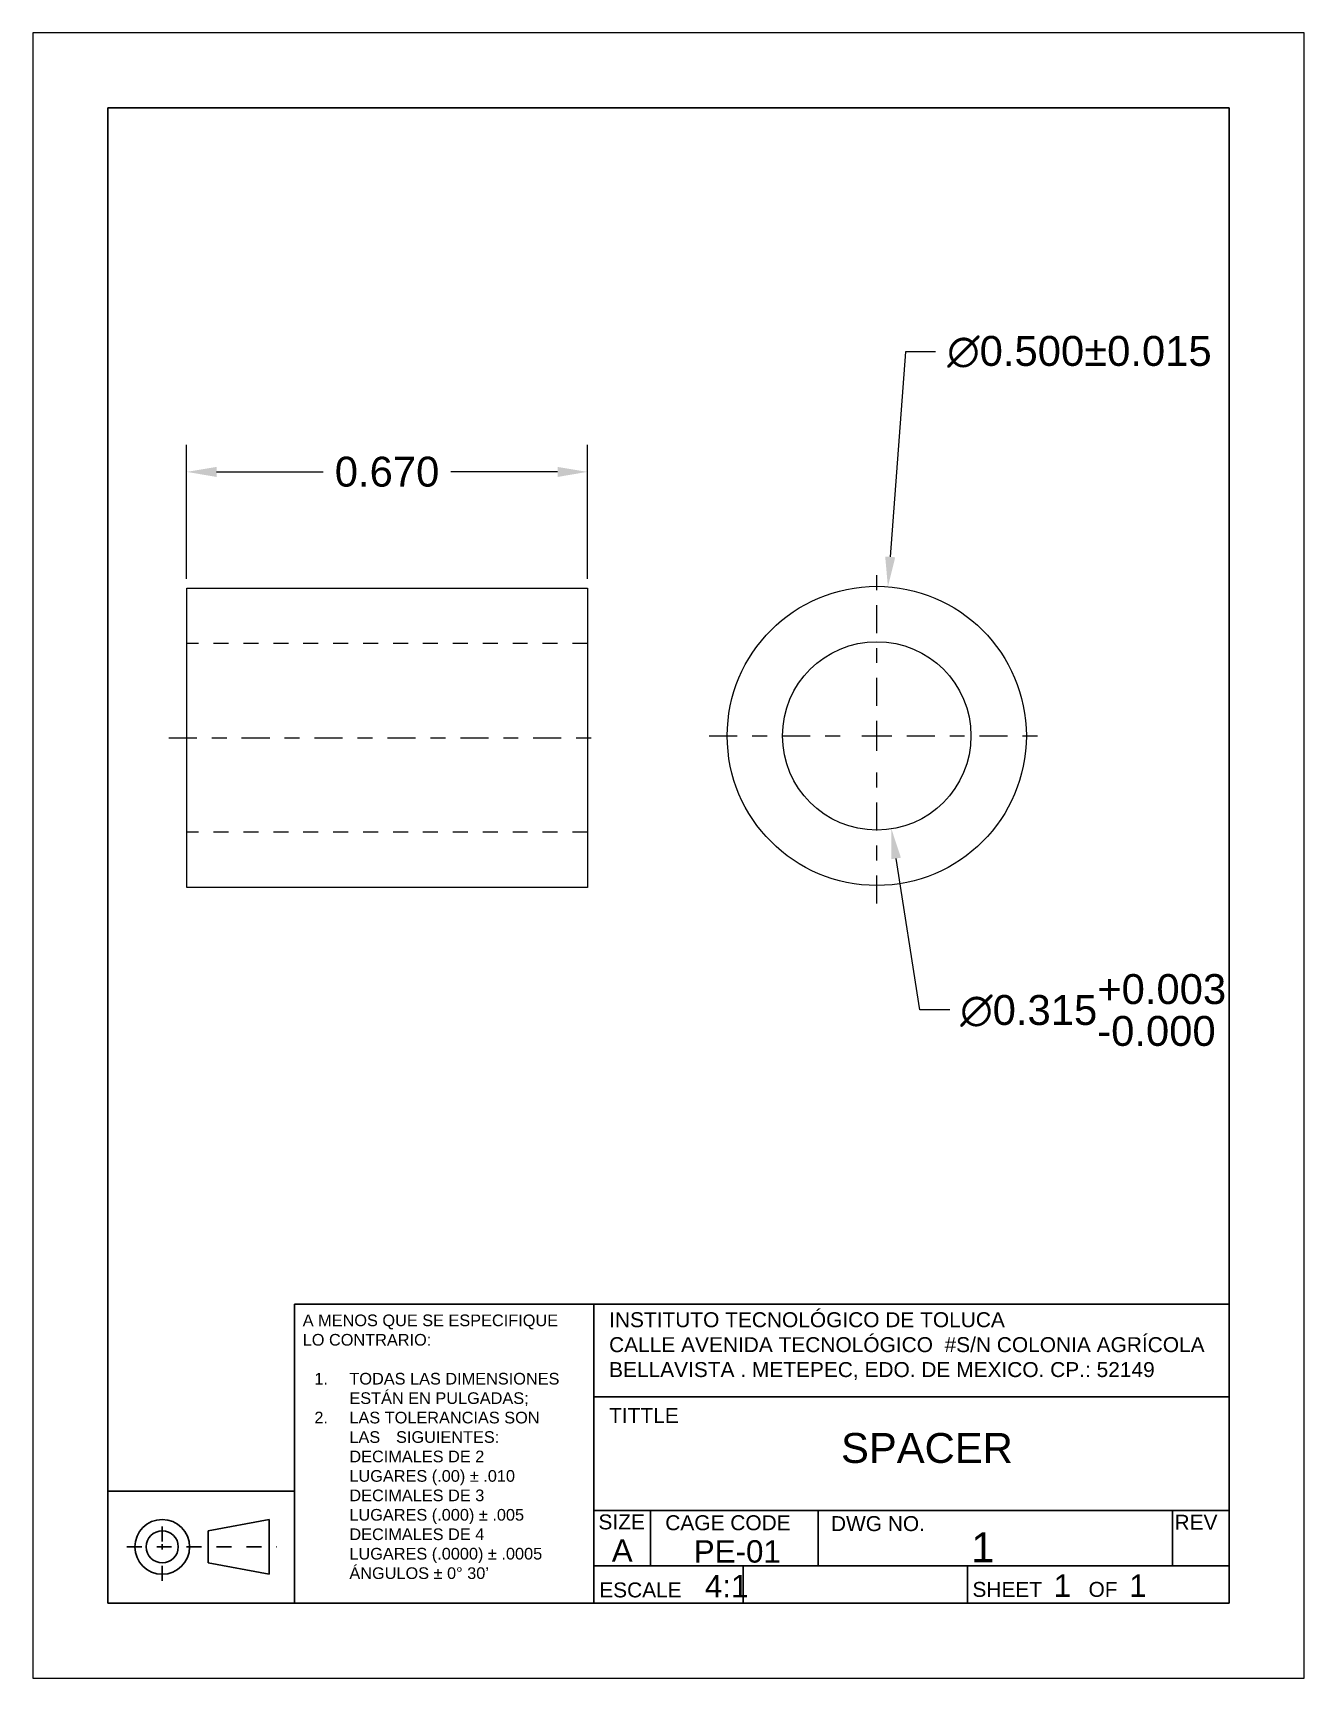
# Model space of a CAD drawing. Header units: inches. Extents: x 0 to 8.5, y 0 to 11.
import ezdxf

# ---------------------------------------------------------------- set-up
doc = ezdxf.new("R2010")
doc.units = ezdxf.units.IN
doc.header["$MEASUREMENT"] = 0
for name, pattern in [('CENTER2', [1.125, 0.75, -0.125, 0.125, -0.125]), ('CENTRO', [2, 1.25, -0.25, 0.25, -0.25]), ('TRAZOS', [0.75, 0.5, -0.25])]:
    doc.linetypes.add(name, pattern=pattern)
for name, color, linetype, lineweight in [('cotas', 4, 'Continuous', 30), ('formato', 50, 'Continuous', 30), ('hoja', 210, 'Continuous', 20), ('ocultas', 171, 'TRAZOS', 20), ('referencias', 90, 'CENTRO', 20)]:
    doc.layers.add(name, color=color, linetype=linetype, lineweight=lineweight)
doc.styles.get("Standard").update_dxf_attribs({"font": 'arial.ttf'})
doc.dimstyles.get("Standard").update_dxf_attribs({"dimtxt": 0.18, "dimasz": 0.18, "dimexe": 0.18, "dimexo": 0.0625, "dimgap": 0.09, "dimtad": 0, "dimtih": 1, "dimtoh": 1, "dimdec": 4, "dimzin": 0, "dimdsep": 46, "dimtxsty": 'Standard', "dimcen": 0.09, "dimadec": 0, "dimazin": 0, "dimtfac": 1, "dimtdec": 4, "dimtofl": 0, "dimtmove": 0, "dimatfit": 3, "dimfxl": 1, "dimtolj": 1, "dimtzin": 0, "dimarcsym": 0})

# ---------------------------------------------------------------- blocks, each defined once
blk = doc.blocks.new('*D19')
at = {"layer": 'cotas', "color": 0, "lineweight": -2, "transparency": 16777216}
for p, q in [((1.028, 7.349), (1.028, 8.245)), ((3.708, 7.349), (3.708, 8.245)), ((1.228, 8.065), (1.941, 8.065)), ((3.508, 8.065), (2.795, 8.065))]:
    blk.add_line(p, q, dxfattribs=at)
at = {"layer": 'cotas', "color": 0, "transparency": 16777216}
for points in [[(1.228, 8.098), (1.228, 8.031), (1.028, 8.065)], [(3.508, 8.098), (3.508, 8.031), (3.708, 8.065)]]:
    blk.add_solid(points, dxfattribs=at)
at = {"layer": 'Defpoints', "color": 0, "transparency": 16777216}
for p in [(3.708, 8.065), (1.028, 7.287), (3.708, 7.287)]:
    blk.add_point(p, dxfattribs=at)
at = {"layer": 'cotas', "color": 0, "transparency": 16777216, "insert": (2.368, 8.065), "char_height": 0.2, "attachment_point": 5}
blk.add_mtext('\\A1;0.670', dxfattribs=at)
blk = doc.blocks.new('*D20')
at = {"layer": 'cotas', "color": 0, "lineweight": -2, "transparency": 16777216}
for p, q in [((5.835, 8.867), (5.732, 7.496)), ((6.035, 8.867), (5.835, 8.867)), ((5.643, 6.21), (5.643, 6.39)), ((5.553, 6.3), (5.733, 6.3))]:
    blk.add_line(p, q, dxfattribs=at)
at = {"layer": 'cotas', "color": 0, "transparency": 16777216}
blk.add_solid([(5.699, 7.499), (5.766, 7.494), (5.717, 7.297)], dxfattribs=at)
at = {"layer": 'Defpoints', "color": 0, "transparency": 16777216}
for p in [(5.717, 7.297), (5.568, 5.302)]:
    blk.add_point(p, dxfattribs=at)
at = {"layer": 'cotas', "color": 0, "transparency": 16777216, "insert": (6.998, 8.867), "char_height": 0.2, "attachment_point": 5}
blk.add_mtext('\\A1;∅0.500±0.015', dxfattribs=at)
blk = doc.blocks.new('*D21')
at = {"layer": 'cotas', "color": 0, "lineweight": -2, "transparency": 16777216}
for p, q in [((5.643, 6.21), (5.643, 6.39)), ((5.553, 6.3), (5.733, 6.3)), ((5.931, 4.467), (5.772, 5.48)), ((6.131, 4.467), (5.931, 4.467))]:
    blk.add_line(p, q, dxfattribs=at)
at = {"layer": 'cotas', "color": 0, "transparency": 16777216}
blk.add_solid([(5.804, 5.485), (5.739, 5.475), (5.741, 5.677)], dxfattribs=at)
at = {"layer": 'Defpoints', "color": 0, "transparency": 16777216}
for p in [(5.545, 6.922), (5.741, 5.677)]:
    blk.add_point(p, dxfattribs=at)
at = {"layer": 'cotas', "color": 0, "transparency": 16777216, "insert": (7.09, 4.467), "char_height": 0.2, "attachment_point": 5}
blk.add_mtext('\\A1;∅0.315\\S+0.003^ -0.000;', dxfattribs=at)
blk = doc.blocks.new('*U17')
at = {"layer": 'referencias', "color": 0, "linetype": 'CENTER2', "ltscale": 0.25, "transparency": 16777216}
blk.add_line((-1.46, 0), (1.46, 0), dxfattribs=at)
blk = doc.blocks.new('*U18')
at = {"layer": 'referencias', "color": 0, "linetype": 'CENTER2', "ltscale": 0.25, "transparency": 16777216}
for p, q in [((0, 0.2), (0, 1.12)), ((-1.12, 0), (-0.2, 0)), ((0.2, 0), (1.12, 0)), ((0, -1.12), (0, -0.2))]:
    blk.add_line(p, q, dxfattribs=at)
at = {"layer": 'referencias', "color": 0, "linetype": 'Continuous', "ltscale": 0.25, "transparency": 16777216}
for p, q in [((-0.1, 0), (0.1, 0)), ((0, -0.1), (0, 0.1))]:
    blk.add_line(p, q, dxfattribs=at)
blk = doc.blocks.new('*U22')
at = {"color": 0, "linetype": 'CENTER2', "ltscale": 7, "transparency": 16777216}
for p, q in [((0, 79), (0, 498)), ((-43, 0), (-40, 0)), ((40, 0), (43, 0)), ((0, -492), (0, -79))]:
    blk.add_line(p, q, dxfattribs=at)
at = {"color": 0, "linetype": 'Continuous', "ltscale": 7, "transparency": 16777216}
for p, q in [((-40, 0), (40, 0)), ((0, -40), (0, 40))]:
    blk.add_line(p, q, dxfattribs=at)
blk = doc.blocks.new('*U23')
at = {"color": 0, "linetype": 'CENTER2', "ltscale": 7, "transparency": 16777216}
blk.add_line((-1619, 0), (549, 0), dxfattribs=at)
blk = doc.blocks.new('A$C26af7a07')
for p, q in [((1177, 724), (2061, 888)), ((1177, 724), (1177, 261)), ((2061, 888), (2061, 96)), ((2061, 96), (1177, 261))]:
    blk.add_line(p, q)
for radius in [396, 232]:
    blk.add_circle((514, 492), radius)
at = {"linetype": 'CENTER2', "ltscale": 7}
for name, p in [('*U22', (514, 492)), ('*U23', (1619, 492))]:
    blk.add_blockref(name, p, dxfattribs=at)

msp = doc.modelspace()

# ---------------------------------------------------------------- linework, layer by layer
msp.add_lwpolyline([(1.0282, 7.2869), (3.7082, 7.2869), (3.7082, 5.2869), (1.0282, 5.2869)], close=True)
for radius in [1, 0.63]:
    msp.add_circle((5.6427, 6.2997), radius)
at = {"layer": 'formato'}
for p, q in [((8, 10.5), (0.5, 10.5)), ((0.5, 10.5), (0.5, 0.5)), ((8, 0.5), (8, 10.5)), ((1.75, 2.5), (8, 2.5)), ((1.75, 0.5), (1.75, 2.5)), ((3.75, 0.5), (3.75, 2.5)), ((3.75, 1.88), (8, 1.88)), ((1.75, 1.25), (0.5, 1.25)), ((3.75, 1.12), (8, 1.12)), ((4.13, 0.75), (4.13, 1.12)), ((5.25, 0.75), (5.25, 1.12)), ((7.62, 0.75), (7.62, 1.12)), ((3.75, 0.75), (8, 0.75)), ((4.75, 0.5), (4.75, 0.75)), ((6.25, 0.5), (6.25, 0.75)), ((0.5, 0.5), (8, 0.5))]:
    msp.add_line(p, q, dxfattribs=at)
at = {"layer": 'hoja'}
msp.add_lwpolyline([(0, 0), (8.5, 0), (8.5, 11), (0, 11)], close=True, dxfattribs=at)
at = {"layer": 'ocultas', "ltscale": 0.2}
for p, q in [((3.7082, 6.9169), (1.0282, 6.9169)), ((3.7082, 5.6569), (1.0282, 5.6569))]:
    msp.add_line(p, q, dxfattribs=at)

# ---------------------------------------------------------------- block references
at = {"layer": 'formato', "xscale": 0.000462051041732424, "yscale": 0.000462051041732424, "zscale": 0.000462051041732424}
msp.add_blockref('A$C26af7a07', (0.6276, 0.6501), dxfattribs=at)
at = {"layer": 'referencias', "linetype": 'CENTER2', "ltscale": 0.25}
for name, p in [('*U18', (5.6427, 6.2997)), ('*U17', (2.3682, 6.2869))]:
    msp.add_blockref(name, p, dxfattribs=at)

# ---------------------------------------------------------------- texts
at = {"layer": 'formato', "attachment_point": 1}
for s, insert, char_height, width in [('A MENOS QUE SE ESPECIFIQUE LO CONTRARIO:\\P\\pxi-3,l4,t4;\\P1.^ITODAS LAS DIMENSIONES ESTÁN EN PULGADAS;\\P2.^ILAS TOLERANCIAS SON LAS ^ISIGUIENTES:\\P^IDECIMALES DE 2 LUGARES (.00) ± .010 \\P^IDECIMALES DE 3 LUGARES (.000) ± .005 \\P^IDECIMALES DE 4 LUGARES (.0000) ± .0005 ÁNGULOS ± 0° 30’', (1.8042, 2.431), 0.078, 1.746476), ('SIZE\\P\\pxqc;{\\H1.5x;A}', (3.7815, 1.0944), 0.1, 0.318261), ('CAGE CODE\\P\\pxqc;{\\H1.5x;PE-01}', (4.2285, 1.0888), 0.1, 0.963087), ('DWG NO.', (5.3363, 1.083), 0.1, 2.37), ('REV', (7.6335, 1.0921), 0.1, 0.477657), ('1', (6.2741, 0.9739), 0.2, 0.477657), ('ESCALE    {\\H1.5x;4:1}', (3.7868, 0.6896), 0.1, 1.012048), ('SHEET  {\\H1.5x;1  }OF  {\\H1.5x;1}', (6.2824, 0.6931), 0.1, 1.894571)]:
    msp.add_mtext(s, dxfattribs=dict(at, insert=insert, char_height=char_height, width=width))
for s, insert, char_height in [('INSTITUTO TECNOLÓGICO DE TOLUCA\\PCALLE AVENIDA TECNOLÓGICO  #S/N COLONIA AGRÍCOLA\\PBELLAVISTA . METEPEC, EDO. DE MEXICO. CP.: 52149', (3.8527, 2.4462), 0.1), ('{\\H0.5x;TITTLE}\\P\\pxqc;SPACER', (3.853, 1.8054), 0.2)]:
    msp.add_mtext_dynamic_manual_height_columns(s, width=4.25, gutter_width=1, heights=[0], dxfattribs=dict(at, insert=insert, char_height=char_height))

# ---------------------------------------------------------------- dimensions: what is measured, and where the dimension line sits
at = {"layer": 'cotas'}
for p1, p2, override, picture, middle in [((5.568, 5.3025), (5.7174, 7.2969), {"dimtxt": 0.2, "dimasz": 0.2, "dimdec": 3, "dimlfac": 0.25, "dimtol": 1, "dimtp": 0.015, "dimtm": 0.015, "dimtdec": 3}, '*D20', (6.9983, 8.8667)), ((5.5449, 6.9221), (5.7405, 5.6773), {"dimtxt": 0.2, "dimasz": 0.2, "dimdec": 3, "dimlfac": 0.25, "dimtol": 1, "dimtp": 0.003, "dimtm": 1e-09, "dimtdec": 3}, '*D21', (7.0904, 4.4665))]:
    dim = msp.add_diameter_dim_2p(p1=p1, p2=p2, dimstyle='Standard', override=override, dxfattribs=at)
    dim.commit()
    dim.dimension.update_dxf_attribs({"geometry": picture, "text_midpoint": middle, "dimtype": 163})
dim = msp.add_linear_dim(base=(3.7082, 8.0648), p1=(1.0282, 7.2869), p2=(3.7082, 7.2869), dimstyle='Standard', override={"dimscale": 1, "dimtxt": 0.2, "dimasz": 0.2, "dimdec": 3, "dimlfac": 0.25, "dimrnd": 0}, dxfattribs=at)
dim.commit()
dim.dimension.update_dxf_attribs({"geometry": '*D19', "text_midpoint": (2.3682, 8.0648)})

doc.saveas('drawing.dxf')
